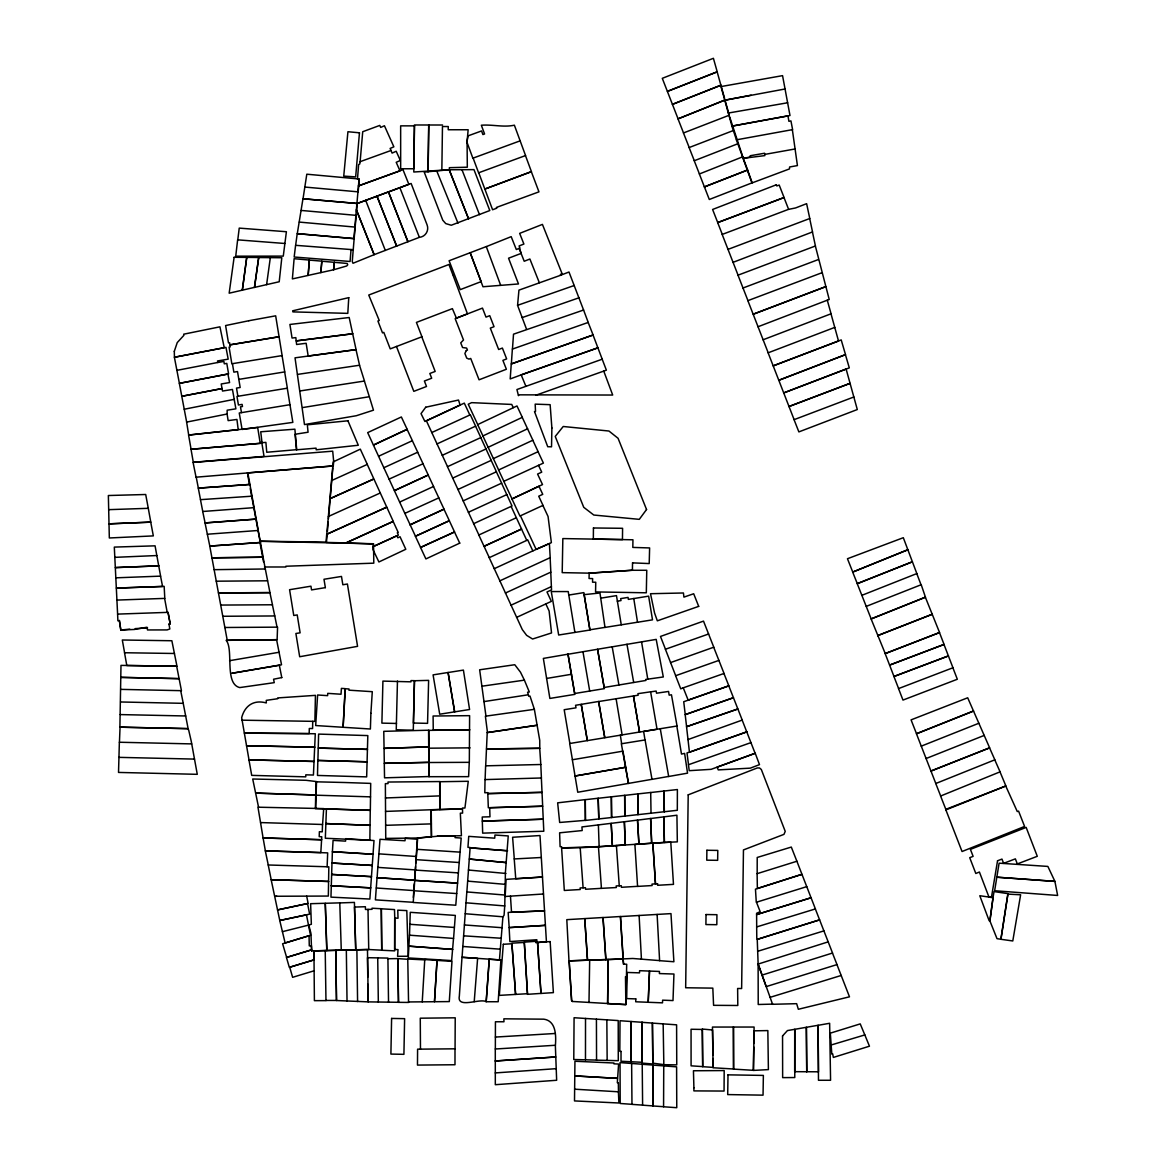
<?xml version="1.0" encoding="UTF-8"?>
<svg xmlns="http://www.w3.org/2000/svg" width="1166" height="1166" viewBox="0 0 1166 1166"><rect width="100%" height="100%" fill="white"/><g stroke="black" fill="none" stroke-linecap="round" stroke-linejoin="round"><path stroke-width="1.5" d="M455.002 1048.788L454.988 1064.747L417.472 1065.083L417.588 1049.181L455.061 1048.817L455.221 1017.816L420.27 1018.195L420.474 1049.167M495.346 1048.992L495.433 1021.766L503.96 1021.766L503.872 1018.822L543.779 1019.171C556.197 1020.833 556.138 1035.816 555.41 1045.261L495.288 1049.006L495.317 1084.701L556.648 1080.27L555.351 1045.261M574.59 1089.19L618.476 1091.799L618.344 1082.733L617.324 1082.704L618.607 1064.033L613.943 1063.844L613.943 1063.013L574.94 1061.249L574.503 1100.923L618.898 1102.992L618.417 1091.813M409.514 935.161L410.272 912.322L455.323 915.412L453.574 938.426L409.455 935.19L408.275 957.942L451.636 960.595L453.516 938.455M428.039 171.708L428.694 125.039M441.841 170.425L442.468 126.511L448.254 126.54L448.225 129.747L468.149 129.747L467.07 141.96L467.318 167.204L449.362 167.685L449.376 169.711L413.799 172.014L414.411 124.981L442.584 125.01M588.99 1002.454L589.675 960.084L569.168 960.871L571.573 1000.457L572.593 1001.477L625.88 1004.567L626.696 964.253L623.373 964.078L620.399 916.578L670.975 913.619L673.89 961.746L659.606 960.682L657.114 914.465M428.097 171.65L428.796 124.951M312.721 721.346L312.59 728.546L309.296 728.488L309.179 733.545L244.35 733.123L315.286 733.749L313.421 775.04L305.813 774.822L305.74 776.847L251.71 775.375L248.956 759.897L314.004 761.456M753.761 1047.024L753.367 1070.417L768.394 1069.616L767.84 1030.584L754.038 1030.831L753.819 1043.424M183.222 703.331L188.12 728.633L119.894 727.176L120.987 665.392L176.678 666.238L181.444 690.68L121.016 689.383M315.709 795.183L315.388 808.621L370.336 810.326L370.701 783.392L344.407 782.503L316.175 781.818L315.782 795.183L370.54 796.859M397.46 681.061L396.251 729.727L413.274 730.28L414.498 680.667L410.986 680.58L410.971 681.833L382.914 681.104L381.894 723.124L396.498 723.459M119.369 742.246L118.524 772.431L197.273 774.326L191.253 741.27L188.659 729.974L187.172 728.633L120.054 727.176L119.442 742.246L191.661 743.908M315.68 808.388L316.03 794.979L255.616 793.113L316.088 794.95L316.525 781.584L306.133 780.302L252.716 779.005L258.546 807.193M322.516 824.493L322.253 831.824L319.367 831.722L319.207 836.649L321.772 836.765L320.825 852.565L265.367 850.859L263.093 837.96L321.583 839.739L263.093 837.96L257.978 807.207L323.711 808.592L322.574 824.479L260.586 822.569M327.121 866.775L327.675 852.871L265.309 850.888L268.267 864.983M485.1 779.588L485.624 765.829L540.805 764.502L541.403 777.984L485.041 779.588L484.808 792.778L487.811 792.661L487.854 793.58L542.073 792.37L487.796 793.594L488.321 807.747L542.671 806.245L541.359 777.999M485.697 765.814L487.301 731.111L485.391 716.201L534.378 709.336L539.727 740.352L539.785 748.31L486.484 748.966L539.712 748.31L540.805 764.502M469.271 762.331L468.601 776.658L428.928 776.702L428.767 762.52L469.33 762.331L469.606 715.662L433.096 716.011L433.256 730.251L469.869 729.814L428.578 730.382L428.826 762.52M422.238 1001.842L424.759 959.545L451.971 961.396L449.289 1001.594L408.479 1001.958M413.347 897.426L414.265 883.828M431.376 836.809L431.012 809.889L462.436 808.869L439.757 809.568L439.699 781.73L468.266 781.278L464.928 808.009L462.45 808.023L462.61 813.081L460.337 813.183L461.43 835.701L437.294 836.255L417.428 838.135L415.985 859.648L459.185 862.519L457.597 883.114L414.557 880.374L415.49 866.615M416.349 856.514L415.49 869.923L377.828 867.387L377.099 877.692L414.761 880.213L415.446 869.938M415.708 863.132L415.941 859.648M414.047 890.576L414.732 880.213L377.041 877.677L375.394 899.861L413.245 902.295L414.017 890.591L376.297 887.996M466.866 891.917L470.131 847.493L467.945 847.332L468.732 836.357L494.719 838.179L494.952 835.016L508.245 835.935L505.417 872.212L504.761 905.938L466.006 902.805L466.823 891.932L504.863 895.036M462.815 946.471L462.057 957.315L499.456 959.866L502.91 916.797M504.732 905.953L504.076 915.193L502.954 916.797L465.219 913.736L462.844 946.471L500.214 949.168M465.263 913.736L466.006 902.805M377.886 867.373L379.999 839.287L405.01 840.744L405.185 838.325L417.545 839.258L416.422 856.5L378.863 853.847M512.457 349.086L513.521 334.176L583.583 310.025L588.218 322.428L512.37 349.1L511.335 363.923L593.115 334.992L588.16 322.428M489.283 959.195L486.207 1001.681C479.867 997.994 456.606 1009.231 459.346 995.997L461.998 957.271L477.623 958.35L474.212 1001.681M413.026 902.455L455.775 905.224L457.553 883.128L414.484 880.374M459.229 862.505L461.197 838.062L455.046 837.625L455.163 836.022L437.265 836.241M351.039 249.539L350.077 261.476L294.167 257.016L295.596 245.297M355.105 227.108L352.263 261.476L353.006 263.268L374.155 254.669L356.373 209.778L359.055 179.2L357.481 179.068L358.632 164.537L359.798 164.012L359.988 161.724L391.018 150.487L392.082 153.096L396.207 151.259L400.332 160.471L396.207 162.307L399.996 170.848L358.501 185.89M356.475 211.964L357.16 203.482L302.971 198.745L297.286 233.652L354.173 238.636L297.228 233.652L295.639 245.326L353.385 249.728M353.939 238.782L356.373 209.778L374.111 254.684L385.319 250.399L365.701 200.392L356.84 203.642L408.858 184.33L402.984 169.668L358.414 185.933M327.092 534.903L326.465 542.146L260.033 541.184L250.267 488.671M327.398 531.273L328.171 522.208M328.477 518.579L332.835 467.828M355.295 225.417L356.169 215.36L301.149 210.434M360.119 161.71L362.728 131.714L379.766 125.418L380.684 127.415L384.43 125.753L393.86 146.814L390.1 148.461L391.018 150.487M526.551 329.264L517.573 305.332L518.943 290.13L560.773 275.22L560.452 274.389L562.099 273.719L542.423 224.397L519.657 233.375L523.898 244.044L519.103 245.939L519.963 248.125L519.147 248.475L524.219 261.257L529.889 259.012L539.333 282.697M237.777 239.875L239.234 228.113L286.399 231.728L283.28 256.112L235.736 256.185L237.631 239.846L284.883 243.49M266.606 284.635L270.337 257.642L281.808 257.744L279.213 281.749L254.45 287.419L258.677 257.555L270.337 257.642M532.745 550.935L551.372 542.627L548.064 516.494L542.875 505.403M498.654 469.956L482.899 435.953L522.31 417.326L516.99 405.957L477.739 424.57L468.236 404.223L471.618 402.649L511.743 404.442L513.259 407.663M488.131 447.292L527.586 428.782M493.349 458.632L532.877 440.209L522.237 417.355M410.126 524.831L443.969 509.192L449.362 520.706L415.475 536.258L404.85 513.39L367.684 432.615L401.366 416.976L407.167 429.321L373.484 445.048L407.08 429.336L412.4 440.675L378.571 456.256M431.784 432.542L470.335 414.775L475.626 426.144L437.017 443.925M442.249 455.323L480.829 437.571L475.553 426.173M463.223 500.87L447.467 466.706L486.033 448.954M399.661 502.08L433.563 486.47L428.184 475.014L394.4 490.638L428.257 475.028L422.996 463.776M452.7 478.104L491.236 460.351L480.756 437.585M457.932 489.501L496.439 471.764L491.163 460.366M410.184 524.787L444.042 509.134L438.751 497.882M496.366 471.793L501.642 483.161L463.164 500.884L478.891 534.975M468.382 512.282L506.831 494.588M473.615 523.694L512.034 505.971L501.569 483.19M516.378 517.704L478.818 535.019L489.283 557.639M494.238 568.687L532.833 550.891L527.732 539.931L489.21 557.683L522.31 629.596L526.624 635.339L532.585 639.012L551.533 632.949L549.113 610.955L545.805 603.886M499.835 580.857L550.206 557.654L549.39 543.575L536.112 549.317L520.43 515.809L543.006 505.374L538.721 496.206L542.744 494.34L538.94 486.222L511.961 498.946L519.949 516.042M505.432 593.028L550.833 572.127L550.133 557.669M511.029 605.198L551.445 586.571M516.611 617.382L551.358 601.379L546.985 591.978L551.533 589.894L550.76 572.127M383.862 467.726L417.72 452.204L412.341 440.704M404.85 513.39L438.824 497.867L433.504 486.499M331.61 480.567L367.246 464.418L393.263 521.377L345.967 542.919L326.028 542.409L326.699 534.29L386.718 507.166L326.786 534.276L333.199 461.896L360.309 449.158L367.305 464.403M389.094 479.124L423.054 463.747L417.647 452.233M328.389 516.48L380.262 492.985M1000.005 771.848L1005.894 785.957L945.83 809.335L940.598 796.028L1000.078 771.834L994.773 759.838M725.048 100.014L678.073 118.845L662.288 78.326L713.403 58.3L717.221 71.826L667.418 91.385L717.148 71.84L724.582 98.367M940.67 795.984L935.759 783.523L994.846 759.809L989.555 747.858L930.92 771.061L989.643 747.843L967.693 697.778L911.069 719.874L916.52 733.735L973.552 710.998M973.479 711.041L916.461 733.778L935.802 783.494M921.257 746.153L978.886 723.241M926.066 758.541L984.206 735.411M704.381 186.91L747.581 170.003L752.157 182.814L709.307 199.488L699.367 173.982L742.771 156.783L729.625 116.775M861.834 595.345L916.84 573.57L903.315 537.701L847.463 558.733L852.754 572.054L907.906 549.725L852.681 572.098L857.302 583.641L912.41 561.779L857.243 583.685L871.177 618.913L925.454 597.196L921.213 584.705L866.251 606.378M536.083 395.157L606.378 370.161L602.195 359.215L516.932 389.531L518.447 395.638L518.724 394.837L612.689 395.041L603.769 371.152M683.32 687.794L680.74 688.815L675.61 675.726L718.926 660.393M877.75 635.587L932.261 614.249L877.663 635.645M699.411 173.953L694.236 160.762L738.063 143.666M704.439 186.895L747.639 170.003L742.698 156.812M683.524 132.939L678 118.874L724.99 100.028L729.289 115.201L683.465 132.968L689.208 147.528L733.56 130.446M560.613 275.249L568.993 272.013L583.583 310.025M385.276 250.413L419.381 237.339C425.517 236.785 429.292 230.504 427.077 224.849L411.132 183.485L388.453 191.938L407.925 241.741L388.497 191.894L365.701 200.392M758.002 326.757L829.215 299.458L815.355 245.997M486.207 246.653L511.189 236.654L516.319 249.524L519.293 248.329L521.289 253.343L508.551 258.211L518.491 283.95L482.972 286.749L470.19 252.731L481.121 281.618L460.264 289.634L449.099 260.761L486.28 246.58L500.695 285.379M733.02 262.35L812.527 231.932L809.7 218.552M763.06 339.787L831.067 313.771L827.277 300.187M834.798 327.384L768.117 352.832L794.119 419.643M788.959 406.54L850.058 383.337L789.018 406.497M853.876 396.979L794.061 419.673L798.87 431.901L857.302 409.543L846.108 369.01L783.683 392.927L849.3 367.873L845.423 354.653L778.771 380.291L845.51 354.624L841.211 339.918L773.175 365.876L838.514 340.997L830.994 313.8M948.454 655.904L893.987 676.484L885.169 653.63L939.475 632.57L944.066 644.434L889.629 665.086L943.979 644.448L952.957 667.754L898.534 688.596L902.98 700.081L957.33 679.253L952.899 667.797M948.366 655.933L893.928 676.499L898.607 688.552M727.978 249.393L809.772 218.508L806.624 203.671L795.547 207.956L788.493 209.384M722.293 234.381L717.673 222.604L784.004 197.55L788.595 209.326L722.177 234.439L738.063 275.161L815.428 245.982L812.44 231.932M742.975 288.017L818.255 259.595M737.991 275.176L747.945 300.624L821.884 272.757M520.182 140.824L472.871 158.197L466.91 142.092L468.032 135.868L481.558 130.942L482.899 134.556L484.575 133.973L481.339 125.228C492.693 124.339 503.493 127.575 514.381 125.199L525.56 155.559L478.599 172.801L473.134 158.124M687.984 739.579L742.232 720.078L728.779 685.841L683.728 701.728L685.244 714.612L733.472 697.691L685.185 714.656L686.585 726.68L737.874 708.972L686.541 726.71L689.441 752.187L687.007 752.886L688.508 764.721M670.552 662.594L713.781 647.203L703.506 621.114L660.481 636.447L665.465 649.214M751.035 742.582L688.479 764.736L689.223 770.682L711.158 769.327L755.233 753.265L759.489 764.634L750.321 768.146L718.271 769.895L717.09 767.141L755.116 753.323L742.174 720.107M708.607 633.998L665.407 649.258L675.682 675.712M517.573 305.332L574.226 285.495M522.135 317.604L578.934 297.811M772.854 1004.115L758.221 1004.494L758.119 963.976L772.592 1004.29L796.655 1003.678L798.346 1009.275L849.489 996.813L836.955 964.603L766.193 986.611L758.075 964.093L828.195 941.851M762.039 975.097L832.539 953.03L815.34 908.926M756.69 926.897L756.603 913.299L760.159 911.666L756.238 901.61L755.466 889.177L801.902 874.325L757.361 888.477L757.113 873.669L796.888 861.251L815.398 908.926L756.676 926.926L756.778 938.134L757.288 939.359L819.64 919.843L757.244 939.388L758.133 964.063M756.442 902.236L806.77 886.641M757.638 951.31L823.925 930.876M770.056 997.353L841.211 975.461M314.135 959.822L289.707 967.241L292.622 977.312L314.252 970.753M831.139 1044.998L864.822 1034.927L869.457 1046.193L833.355 1057.431L832.699 1053.904L831.81 1054.122L830.323 1033.149L860.231 1023.894L864.822 1034.927M282.405 931.678L308.509 925.119L306.469 914.844L279.753 920.513L285.131 942.988L310.55 935.278L308.436 925.134M276.779 896.217L274.739 896.639L279.782 920.484L309.631 914.129L307.547 903.548L277.537 909.917L308.13 903.417L306.673 896.115M184.243 409.237L234.235 399.34L232.442 389.459L222.502 391.047L221.219 383.978L229.585 382.565L227.924 374.009L179.345 383.381L186.662 422.092M168.997 624.101L170.221 623.854L168.079 612.354L117.606 614.103L114.312 547.102L155.063 545.834L160.602 576.135L115.828 577.826M176.882 370.351L217.823 362.48L217.517 360.964L228.186 359.143L225.971 347.381L174.39 357.262L179.389 383.337L228.594 373.907L226.787 363.398L224.295 363.821L223.887 361.445L217.751 362.495M751.137 95.204L724.8 100.203L720.982 86.576L782.561 75.644L789.994 115.521L731.942 126.132L724.756 100.232L785.097 88.98M795.139 148.957L764.663 154.422L764.881 155.603L743.034 158.343L751.997 182.945L789.469 168.91L789.601 166.986L797.427 165.587L792.355 129.674M569.853 743.412L564.184 709.715L576.004 707.82L575.567 705.284L598.668 701.466L604.76 737.655L598.595 701.553L638.166 695.213L637.919 693.668L650.701 691.802M652.086 779.296L577.753 792.239L572.346 759.766L622.965 751.152L625.734 767.257L575.086 775.988M668.745 776.425L651.998 779.354L645.09 739.944L621.361 743.777L628.401 783.45M728.313 113.044L787.648 102.768M575.013 776.017L625.661 767.257L628.532 783.333M627.016 644.288L612.194 646.839L618.927 684.938M647.844 679.093L645.731 679.457L645.891 680.448L604.134 687.488L597.56 649.273L567.944 654.257L574.649 693.522L604.396 688.625L597.56 649.258L612.252 646.766M229.571 660.685L279.097 652.26M641.562 641.854L647.771 679.151L663.308 676.965L656.196 639.391L626.973 644.332L633.677 682.445M546.577 678.452L571.515 674.269M645.002 740.031L643.632 731.432L677.052 725.995L671.47 694.805L669.167 695.14L668.57 691.453L656.502 693.202L656.152 691.059L650.628 691.846L657.041 729.231L639.522 732.088L633.459 696.044L639.595 732.029L569.678 743.514L572.419 759.736M238.768 379.387L284.752 371.896L282.07 355.586M284.664 371.91L287.361 388.191L236.96 396.425L238.432 404.996L242.12 404.398L242.484 406.511L240.473 406.832L241.479 412.604M289.999 404.689L239.249 412.997L242.091 429.452L292.841 422.384L287.273 388.205M168.006 612.398L170.163 623.868L168.939 624.116L169.842 628.955L167.102 629.917L147.499 629.946L147.003 627.235L134.294 629.48L120.841 630.004L119.413 620.531L117.883 620.778L117.606 614.103M633.706 598.566L648.631 596.147L652.508 619.846L637.525 622.25L633.765 598.508L628.357 599.382L628.051 597.415L620.676 598.61L621.012 600.577L617.295 601.175M302.621 407.575L369.331 396.717L373.47 410.184L356.286 415.737L304.486 424.57L295.027 357.831L355.994 349.625L359.565 365.235L297.549 374.403M568.702 595.068L583.845 592.62L589.967 630.019L558.674 635.018L551.27 591.556L568.221 591.57L574.911 632.409M600.738 598.173L616.479 595.622L621.259 624.816M605.067 627.366L589.85 629.815L584.108 594.645L599.965 592.998L604.994 627.425L637.583 622.207M300.085 390.945L364.477 381.034L359.507 365.235M483.934 701.597L528.387 694.761L528.766 696.277L530.005 696.073L534.378 709.336M481.864 686.22L524.394 680.142L529.306 691.977L527.571 692.225L528.387 694.761M650.657 792.53L677.388 789.542L677.315 810.297L637.962 814.655L637.729 793.929L650.701 792.486L651.022 813.227M436.696 170.936L449.202 169.697L468.615 218.931L449.158 169.77L473.964 169.624L489.793 210.536L451.257 225.242L445.747 223.595L442.759 220.185L424.22 172.102L436.725 170.892L457.99 223.158M129.776 629.144L120.768 630.019L119.34 620.545M135.169 628.62L147.586 627.906M247.338 472.915L332.98 466.006M254.173 507.633L202.709 511.495L205.099 522.907L256.228 519.089L258.284 530.472L207.359 534.217L205.041 522.951L256.185 519.103L247.79 472.667M260.426 542.481L209.763 546.096L227.239 640.309L277.114 639.682L277.566 627.148L224.805 627.497M599.266 846.589L561.677 847.901L561.604 846.72L560.088 846.676L559.622 832.815L582.198 830.556L581.936 826.927L624.393 821.709L625.326 844.942L612.369 845.816L611.203 823.385L612.427 845.773L599.135 846.676L598.391 824.858M260.47 542.481L209.807 546.067L207.359 534.217M625.253 844.971L624.32 821.768L637.54 820.092L638.924 844.097L637.481 820.15L650.643 818.474L651.634 843.28L664.416 842.406L663.906 816.856L664.343 842.45L677.329 841.867L676.921 815.223L650.584 818.532L651.707 843.237L598.45 846.764L601.437 888.346L616.304 887.545L616.187 885.941L619.35 885.752M495.273 1072.924L556.226 1068.668M598.522 846.705L580.1 847.769M252.089 496.177L200.465 499.66L202.753 511.48M495.288 1060.987L555.759 1056.979L495.331 1060.958M543.429 894.001L505.17 896.479L506.102 879.368L542.467 877.036L546.431 941.807L537.001 942.478L536.826 939.738L509.877 941.574L509.134 927.626L545.309 925.352L509.192 927.597L508.157 912.424L544.449 910.865M495.361 1037.07L554.987 1033.499M601.437 888.346L585.58 889.264L585.463 887.705L580.129 887.938L580.231 889.527L564.315 890.46L561.604 847.901L580.187 847.667L583.102 887.836M637.467 886.408L652.1 885.562L652.013 884.09L655.511 883.872L652.873 843.149L634.902 844.461L637.569 886.335L621.391 887.297L621.274 885.723L619.263 885.825L616.406 845.525M589.588 960.157L608.142 959.472L607.617 1003.489L608.04 959.56L632.788 958.481L659.694 960.609M541.359 857.491L514.221 858.948L515.751 878.727L542.496 877.036L539.989 835.541L512.603 837.261L514.293 858.919M114.822 557.348L156.871 555.541M544.507 910.865L511.524 912.191L510.46 896.129M385.436 797.967L439.961 795.882L439.961 781.555L388.016 782.036L388.03 783.61L385.363 783.654L385.742 838.412L417.632 838.004L431.551 836.692L431.216 809.729M385.538 811.419L439.932 809.423L439.917 795.897M116.921 600.082L164.8 598.391L164.158 586.381L116.323 588.087L162.57 586.454L160.558 576.15M339.845 902.863L310.622 903.694L311.351 924.274L308.786 925.032L310.928 933.281L311.628 950.917L368.806 949.532L381.778 950.188L381.355 908.737L371.998 908.212L372.041 909.32L365.483 909.48L365.381 906.725L354.493 907.075L355.732 949.809L354.42 902.411L339.787 902.921L341.274 950.173M108.671 509.659L148.286 508.318L150.793 522.149L109.021 523.84L150.735 522.135L153.329 535.894L109.327 537.978L108.365 495.521L145.706 494.501L148.286 508.318M264.478 566.997L285.932 566.982L285.889 566.239L373.79 563.163L373.543 543.75L259.712 541.301L263.531 561.852M385.625 825.324L431.405 823.881M325.183 950.582L367.479 949.488L368.223 1001.871L398.524 1002.294L397.854 958.583L387.884 958.743M429.001 762.36L384.284 763.336L384.547 777.824L429.161 776.541L428.796 730.207L383.774 731.33L384.314 763.322L429.059 762.375M214.121 569.678L265.309 568.979L269.958 592.605L218.45 592.867L269.9 592.634L272.465 604.775L220.666 605.067M216.249 581.193L267.539 580.799M428.68 748.193L470.073 747.858M222.735 616.275L274.753 615.954L277.042 627.133M325.926 1000.443L336.522 1000.457L335.779 950.275L336.478 1000.515L368.223 1001.871L367.873 984.221M124.529 652.756L126.802 665.495L176.97 666.238L171.868 640.746L122.313 640.003L124.587 652.741L174.448 653.485M242.105 720.18L314.878 721.375L315.432 695.359L277.668 697.924L277.683 698.726L266.271 700.358L266.3 702.938C253.576 699.381 244.758 705.853 241.668 717.673L249.014 759.897L314.062 761.442M120.608 701.976L183.251 703.331L180.701 690.68M120.215 714.583L185.729 715.982M596.613 1060.083L573.774 1059.53L574.08 1017.729L618.213 1020.571L618.286 1060.681L596.555 1060.142L596.424 1019.142M118.903 757.361L194.503 759.095M328.593 881.452L271.197 879.718L268.224 864.983L328.827 866.819L328.331 896.056L274.651 896.26L271.153 879.703L328.564 881.467M325.912 823.575L370.088 825.309L325.839 823.56M663.891 1064.645L652.814 1063.159L652.392 1023.107L676.601 1024.827L676.746 1064.879L663.833 1064.689L663.163 1023.85M424.788 959.88L407.765 959.02L408.552 1002.439L398.466 1002.337L397.825 958.627L407.838 959.268M331.304 885.766L370.686 887.851M331.261 885.766L370.628 887.865M607.544 1003.62L625.851 1004.626L625.486 976.612M416.641 849.3L460.074 852.142M415.256 870.084L458.384 872.897M413.843 890.751L456.708 893.55M463.587 935.832L501.045 938.236M632.03 1104.319L620.195 1103.488L620.035 1062.605L642.218 1064.237L642.612 1105.179L652.873 1105.907L652.902 1065.039L642.16 1064.296M642.655 1105.12L631.972 1104.377L631.637 1063.436M663.629 1106.709L652.843 1105.966L652.843 1065.112L663.745 1065.884L663.571 1106.767L676.761 1107.7L676.601 1066.846L663.687 1065.913M996.872 877.196L1054.909 881.379L1057.635 895.459L994.642 890.737L999.102 863.175L1047.87 866.425L1054.909 881.379L996.799 877.196M410.097 924.303L454.376 927.466M464.432 924.959L502.138 927.713M507.516 850.757L470.102 847.842L507.458 850.786M467.668 881.132L505.067 884.324M357.19 203.482L303.029 198.759L306.804 174.2L359.259 179.01L358.181 191.851L304.792 187.056M299.327 222.094L355.164 227.093M468.411 870.025L505.898 873.465M572.564 1001.507L571.646 1000.588L569.139 960.915M538.051 451.679L543.4 463.091L503.814 481.325L512.034 498.931L542.511 484.575L537.584 474.066L541.724 472.143L538.532 465.307M503.872 481.296L498.582 469.985L538.124 451.665L532.804 440.238M477.681 424.613L482.943 435.924M469.84 415.009L464.301 403.13L426.392 420.809L447.54 466.691M511.116 506.394L521.581 529.043L484.079 546.3L521.508 529.058L526.784 540.368M524.394 680.142L520.488 672.199L514.774 664.722L479.649 669.794L485.96 716.099M525.793 386.048L521.187 374.884L510.198 378.935L511.262 363.952L593.042 334.992L602.21 359.201M723.94 673.482L728.852 685.827L688.159 700.11L683.261 687.823L724.042 673.452L713.694 647.217M768.19 352.788L747.872 300.653M796.888 861.251L791.306 847.07L757.215 857.462L757.171 873.64M396.659 246.041L376.982 196.15L396.6 246.084M689.121 147.557L694.309 160.733M832.466 953.059L837.013 964.603M399.88 187.711L419.381 237.339M461.94 169.668L479.488 214.646M421.757 336.741L435.166 371.444L429.831 373.484L431.682 378.221L424.395 381.02L426.508 386.485L413.813 391.339L396.455 346.433M916.768 573.57L921.038 584.778M478.73 172.757L492.591 209.749L496.745 208.204L496.454 207.431L538.954 191.851L531.317 171.664L484.794 189.081L531.434 171.65L525.472 155.603M736.446 139.833L731.898 126.161L787.954 115.871L788.901 121.308L790.942 120.914L792.603 129.615L736.373 139.847L743.136 158.299L750.408 157.016L750.19 155.734L764.561 153.242L764.765 154.422M364.39 381.063L369.331 396.717M272.392 604.79L274.753 615.954M196.209 477.054L198.337 488.102L249.976 484.429L198.293 488.146L200.508 499.66M265.309 568.979L263.108 557.217L211.921 557.8L263.181 557.217L258.225 530.486M247.658 474.679L249.611 485.173M164.61 598.406L167.204 612.369M234.177 399.34L235.896 408.829L227.166 410.199L227.137 414.003L186.618 422.107L188.703 435.02L257.686 427.514L260.047 442.162L261.738 442.031L261.942 443.182L191.078 449.26L188.586 435.093L238.214 429.656L236.931 419.454L228.142 420.62L227.093 414.032M660.262 728.706L668.672 776.483L687.546 773.16L684.617 753.425L681.483 754.052L676.819 726.039M582.956 651.677L589.705 691.059M616.144 699.046L622.105 734.857M587.358 740.512L581.236 704.322L587.27 740.556M232.428 363.675L233.856 372.158L237.514 371.56L240.167 387.491L236.509 388.089L237.879 396.251M454.667 711.828L448.123 672.476L433.082 674.881L439.713 714.204L469.577 709.511L463.412 670.1L448.05 672.534L454.609 711.887M620.327 735.046L621.624 743.631M623.067 959.064L623.795 964.326M605.897 959.574L603.07 917.511L566.807 919.653L568.979 960.828L623.256 959.006L620.472 916.505L602.982 917.584L605.824 959.618M587.475 960.23L584.749 918.619L587.562 960.186M639.114 915.441L641.431 959.224M311.614 950.858L311.57 949.853L286.472 957.475L289.314 967.357L314.193 959.822L314.091 950.786M368.004 909.393L368.733 949.576M712.994 1054.938L712.557 1029.986L702.326 1029.053L702.661 1066.686L713.213 1067.4L713.067 1058.495M664.343 811.725L663.979 791.029L664.256 811.769M388.526 1002.206L387.914 958.073L367.479 957.694L367.771 977.152M377.726 957.869L378.323 1002.06M356.883 949.765L357.583 1001.521M346.331 950.013L347.031 1001.026M806.77 1071.671L806.376 1027.29L818.138 1025.278L818.474 1080.27L830.571 1080.27L829.638 1023.282L818.066 1025.322L818.488 1071.802L794.673 1071.671L794.716 1029.33L806.376 1027.29L806.712 1071.743M606.845 1019.813L607.151 1060.419M733.501 1027.013L733.618 1069.003L713.126 1067.764L712.455 1027.057L754.096 1027.042L753.455 1070.33L733.516 1069.105L733.385 1027.071M585.521 1018.443L585.478 1059.836M394.691 918.05L394.662 949.445L398.014 949.62L397.591 956.309L408.231 956.251L406.803 910.602L397.766 910.165L398.014 918.225L394.691 918.05M693.901 1087.834L693.887 1090.895L724.057 1091.055L724.188 1070.563L693.449 1070.767L693.901 1087.834M394.749 918.006L394.662 950.873L381.69 950.246L381.297 908.795L394.502 909.582L394.749 918.006M621.041 1051.397L621.012 1061.235L641.927 1062.284L642.102 1022.29L620.02 1020.731L619.816 1051.295L621.041 1051.397M642.029 1022.32L641.868 1063.071L652.873 1064.019L652.45 1023.078L642.029 1022.32M593.436 527.979L593.334 539.1L622.455 539.596L622.586 528.3L593.436 527.979M370.263 810.355L369.855 840.263L325.329 838.252L326.422 808.883L370.263 810.355M706.028 914.538L705.911 924.551L716.813 924.696L716.93 914.698L706.028 914.538M688.202 794.848L685.666 987.762L712.82 988.127L713.577 1005.325L737.801 1005.486L737.626 988.477L741.634 988.535L743.456 849.927L783.975 834.36L785.228 831.373L761.325 769.502L759.518 767.942L757.23 767.971L688.202 794.848M706.888 850.262L706.756 860.173L717.658 860.319L717.79 850.422L706.888 850.262M414.498 125.87L413.857 168.764L400.667 168.779L400.652 125.855L414.498 125.87M728.007 1074.848L727.701 1094.582L763.045 1095.151L763.366 1075.416L728.007 1074.848M589.165 573.206L589.063 578.496L592.634 578.584L592.547 582.184L595.753 582.242L595.564 591.92L646.314 592.794L646.766 570.276L632.264 570.276L589.165 573.206M632.54 562.872L632.409 570.218L589.311 573.147L562.201 572.637L562.843 538.575L632.949 539.785L632.817 547.422L649.622 547.933L649.2 563.572L632.54 562.872M391.601 1018.428L390.901 1054.079L403.917 1054.326L404.617 1018.661L391.601 1018.428M551.882 427.995L551.533 446.811L547.729 446.724L534.494 411.54L535.515 411.365L535.179 404.136L550.133 404.675L551.882 427.995M317.837 760.451L317.487 775.434L366.663 776.891L367.815 735.586L318.609 734.099L317.91 760.451L367.057 761.792L317.91 760.451M414.44 680.74L413.391 723.037L427.558 723.357L428.622 680.376L414.44 680.74M331.975 863.044L330.955 897.135L369.87 899.044L374.009 840.555L345.748 838.675L345.573 841.138L333.082 840.38L332.412 851.705L373.091 854.226L332.368 851.705L332.033 863.059L372.245 865.449L332.033 863.059M635.791 998.898L635.718 1001.783L662.507 1002.847L662.623 1000.166L673.001 1000.574L673.948 974.033L659.388 973.566L659.475 971.453L639.595 970.695L639.507 972.852L627.191 972.459L626.681 998.592L635.791 998.898M370.89 713.344L370.394 729.012L315.68 725.543L317.618 694.994L327.602 695.65L327.748 693.362L341.026 694.236L341.405 688.377L345.282 688.64L343.11 727.22L345.121 688.742L348.998 688.975L348.925 690.17L372.289 691.686L370.89 713.344M373.047 546.65L372.945 549.521L378.906 561.968L405.797 549.273L400.025 536.724L397.81 537.774L396.877 535.777L373.047 546.65M649.447 971.118L648.209 1002.294L649.564 971.03M373.324 543.968L373.207 546.562L398.393 535.107L397.315 532.804L398.204 532.396L393.146 521.421L345.865 542.992L373.324 543.968M503.304 944.285L499.34 995.385L527.498 993.709L524.336 942.434L511.859 943.177L515.591 994.423L511.932 943.76L503.304 944.285M174.302 351.33L174.448 357.248L224.236 347.687L219.937 326.83L183.703 334.19L183.922 335.298L177.247 342.585L174.302 351.33M348.765 297.636L347.803 313.363L292.914 311.89L292.666 310.812L348.765 297.636M436.988 960.39L434.481 1001.754L437.046 960.361M500.899 960.026L498.188 1001.74L486.164 1001.74L489.224 959.224L500.899 960.026M309.325 260.091L308.115 275.438L292.375 278.907L294.109 258.706L309.413 260.062L308.159 275.395L333.665 269.769L346.696 265.979L347.73 264.828L347.206 263.458L321.801 261.228L320.854 272.611L321.845 261.169L309.325 260.091M334.234 262.365L333.607 269.798L334.321 262.306M359.463 132.807L355.659 176.897L343.737 176.11L347.934 131.729L359.463 132.807M333.68 461.547L333.287 465.89L196.048 477.185L193.075 462.421L332.704 451.169L333.68 461.547M234.118 257.292L229.163 293.191L254.494 287.375L258.721 257.497L234.118 257.292M246.711 257.409L242.324 290.188L246.769 257.365M992.995 897.689L989.861 920.819L997.017 938.688L1000.953 939.228L1007.992 893.652L994.044 891.582L992.995 897.689M993.068 897.66L989.949 920.746L989.118 920.644L979.79 895.721L993.068 897.66M1007.847 894.118L1000.88 939.286L1012.788 940.962L1020.629 894.788L1007.847 894.118M997.542 860.77L991.435 897.441L988.972 897.091L979.411 872.022L975.811 873.48L969.718 857.695L973.114 856.354L970.418 849.373L1026.153 827.408L1037.288 856.296L1017.335 863.933L1015.367 858.861L1003.62 863.35L1001.958 859.08L997.542 860.77M782.546 1035.947L782.648 1077.632L794.775 1077.544L794.775 1029.301L787.444 1030.569L782.546 1035.947M466.283 350.572L464.884 353.502L466.706 358.093L468.98 359.128L470.714 358.458L479.066 379.81L506.379 369.258L502.896 360.367L506.642 358.909L502.386 348.066L498.654 349.494L490.303 328.112L494.034 326.684L489.735 315.68L486.003 317.108L482.476 308.101L455.163 318.668L463.5 339.991L460.745 342.862L462.567 347.541L466.648 348.08L467.449 350.106L466.283 350.572M425.736 407.211L421.028 413.624L424.905 421.465L460.104 405.068L458.515 400.055L425.736 407.211M646.547 509.513L639.289 519.351L593.8 515.037L583.743 507.312L555.235 436.434L563.222 426.494L608.943 431.026L618.067 438.285L646.547 509.513M459.739 543.137L425.896 558.922L420.547 547.466L454.492 531.973L459.739 543.137M449.304 520.706L415.402 536.287L420.591 547.422L454.565 531.958L449.304 520.706M373.484 479.124L329.978 498.698L373.426 479.168M945.874 809.889L962.052 851.515L1024.593 826.446L1018.588 811.142L1017.262 811.521L1005.733 785.986L945.874 809.889M925.352 597.196L871.104 618.942L885.242 653.572L939.563 632.54L925.352 597.196M452.816 274.651L467.464 313.843L456.402 318.114L452.393 308.64L416.422 322.414L421.946 336.755L390.231 348.882L383.818 332.383L382.506 332.878L377.915 321.014L379.256 320.519L368.748 295.042L448.925 264.493L452.816 274.651M720.836 85.235L672.374 104.386L720.909 85.22M776.337 184.782L712.601 209.472L717.731 222.56L784.077 197.52L779.194 185.044L776.789 185.948L776.337 184.782M825.688 286.661L753.221 314.222L825.601 286.676M746.779 731.854L689.412 752.216L746.838 731.854M597.969 347.803L521.246 374.854L597.881 347.818M698.696 606.364L657.332 620.822L654.549 612.952L650.511 593.713L683.436 592.984L683.917 597.123L693.683 593.756L698.696 606.364M811.011 897.762L756.574 914.581L811.055 897.762M309.034 935.715L282.609 943.76L286.647 957.417L311.628 949.824L311.439 945.815L309.281 945.903L309.034 935.715M248.824 320.737L225.606 325.547L228.492 342.935L229.615 342.76L230.212 346.914L229.09 347.118L231.845 363.763L282.128 355.586L275.672 315.826L248.824 320.737M281.778 677.592L273.573 679.224L274.258 682.649L239.759 687.576C224.018 683.801 233.943 649.36 226.146 640.338L276.59 639.697L281.531 664.78L231.743 673.307L279.33 665.232L281.778 677.592M222.094 388.54L181.852 396.28L222.036 388.555M568.061 654.17L543.356 658.411L549.871 698.434L574.838 694.368L568.061 654.17M279.213 336.726L229.862 344.859L279.315 336.726M325.358 587.635L311.555 589.909L310.943 586.192L289.576 589.705L293.759 615.488L297.213 614.919L300.114 632.832L295.887 633.488L299.677 656.735L357.568 646.343L347.41 584.006L342.848 584.764L341.478 576.441L323.988 579.269L325.358 587.635M537.045 725.252L487.169 732.598L537.118 725.252M356.067 349.625L308.174 356.024L306.148 343.285L296.616 344.495L295.829 337.615L292.054 338.038L289.911 324.454L349.188 317.516L356.067 349.625M352.628 333.753L296.179 340.909L352.715 333.753M585.303 799.628L557.654 802.835L559.665 822.467L585.463 820.354L585.303 799.628M611.392 796.786L598.158 798.287L598.77 818.955L585.376 820.427L585.215 799.701L598.216 798.229L598.843 818.926L624.801 816.083L624.714 795.329L611.348 796.815L611.582 817.555L611.392 796.786M637.787 793.886L624.655 795.387L624.757 816.113L638.021 814.611L637.787 793.886M347.934 420.795L307.328 424.818L308.072 432.222L295.1 434.262L296.47 449.828L316.044 448.138L316.19 449.799L358.297 445.252L347.934 420.795M296.703 449.668L266.752 452.262L265.892 442.38L262.015 442.701L260.732 431.784L294.881 429.19L296.703 449.668M261.884 443.182L191.02 449.289L193.294 462.29L264.026 456.372L261.884 443.182M535.617 941.312L524.248 942.143L527.484 994.321L541.009 993.403L537.555 942.478L535.704 942.594L535.617 941.312M550.148 941.589L537.511 942.522L540.937 993.447L553.384 992.63L550.148 941.589M657.566 883.828L655.452 883.959L652.8 843.207L670.785 842.129L673.482 884.367L657.653 885.285L657.566 883.828M158.722 565.831L115.317 567.594L158.765 565.86M428.884 746.881L384.051 748.368L428.942 746.881M543.21 819.202L482.316 821.126L482.666 833.136L543.793 831.241L542.642 806.231L489.691 807.717L489.968 816.783L482.243 817.016L482.345 821.097L543.269 819.217M325.227 950.538L313.946 950.873L314.397 1000.661L325.97 1000.617L325.227 950.538M702.369 1029.447L691.059 1029.257L691.088 1065.826L702.734 1066.613L702.369 1029.447M314.703 747.158L246.536 745.759L314.66 747.187M179.141 678.627L121.031 677.373L179.083 678.656M367.45 749.374L318.274 748.091L367.421 749.388M371.488 876.643L331.669 874.427L371.429 876.657M617.441 1078.346L574.809 1075.927L617.368 1078.361M452.612 949.386L408.916 946.165L452.568 949.401M506.131 862.578L469.286 859.05L506.102 862.592M326.874 950.479L325.285 903.315L326.772 950.538M631.258 1061.935L631.156 1021.503L631.214 1061.891"/></g></svg>
